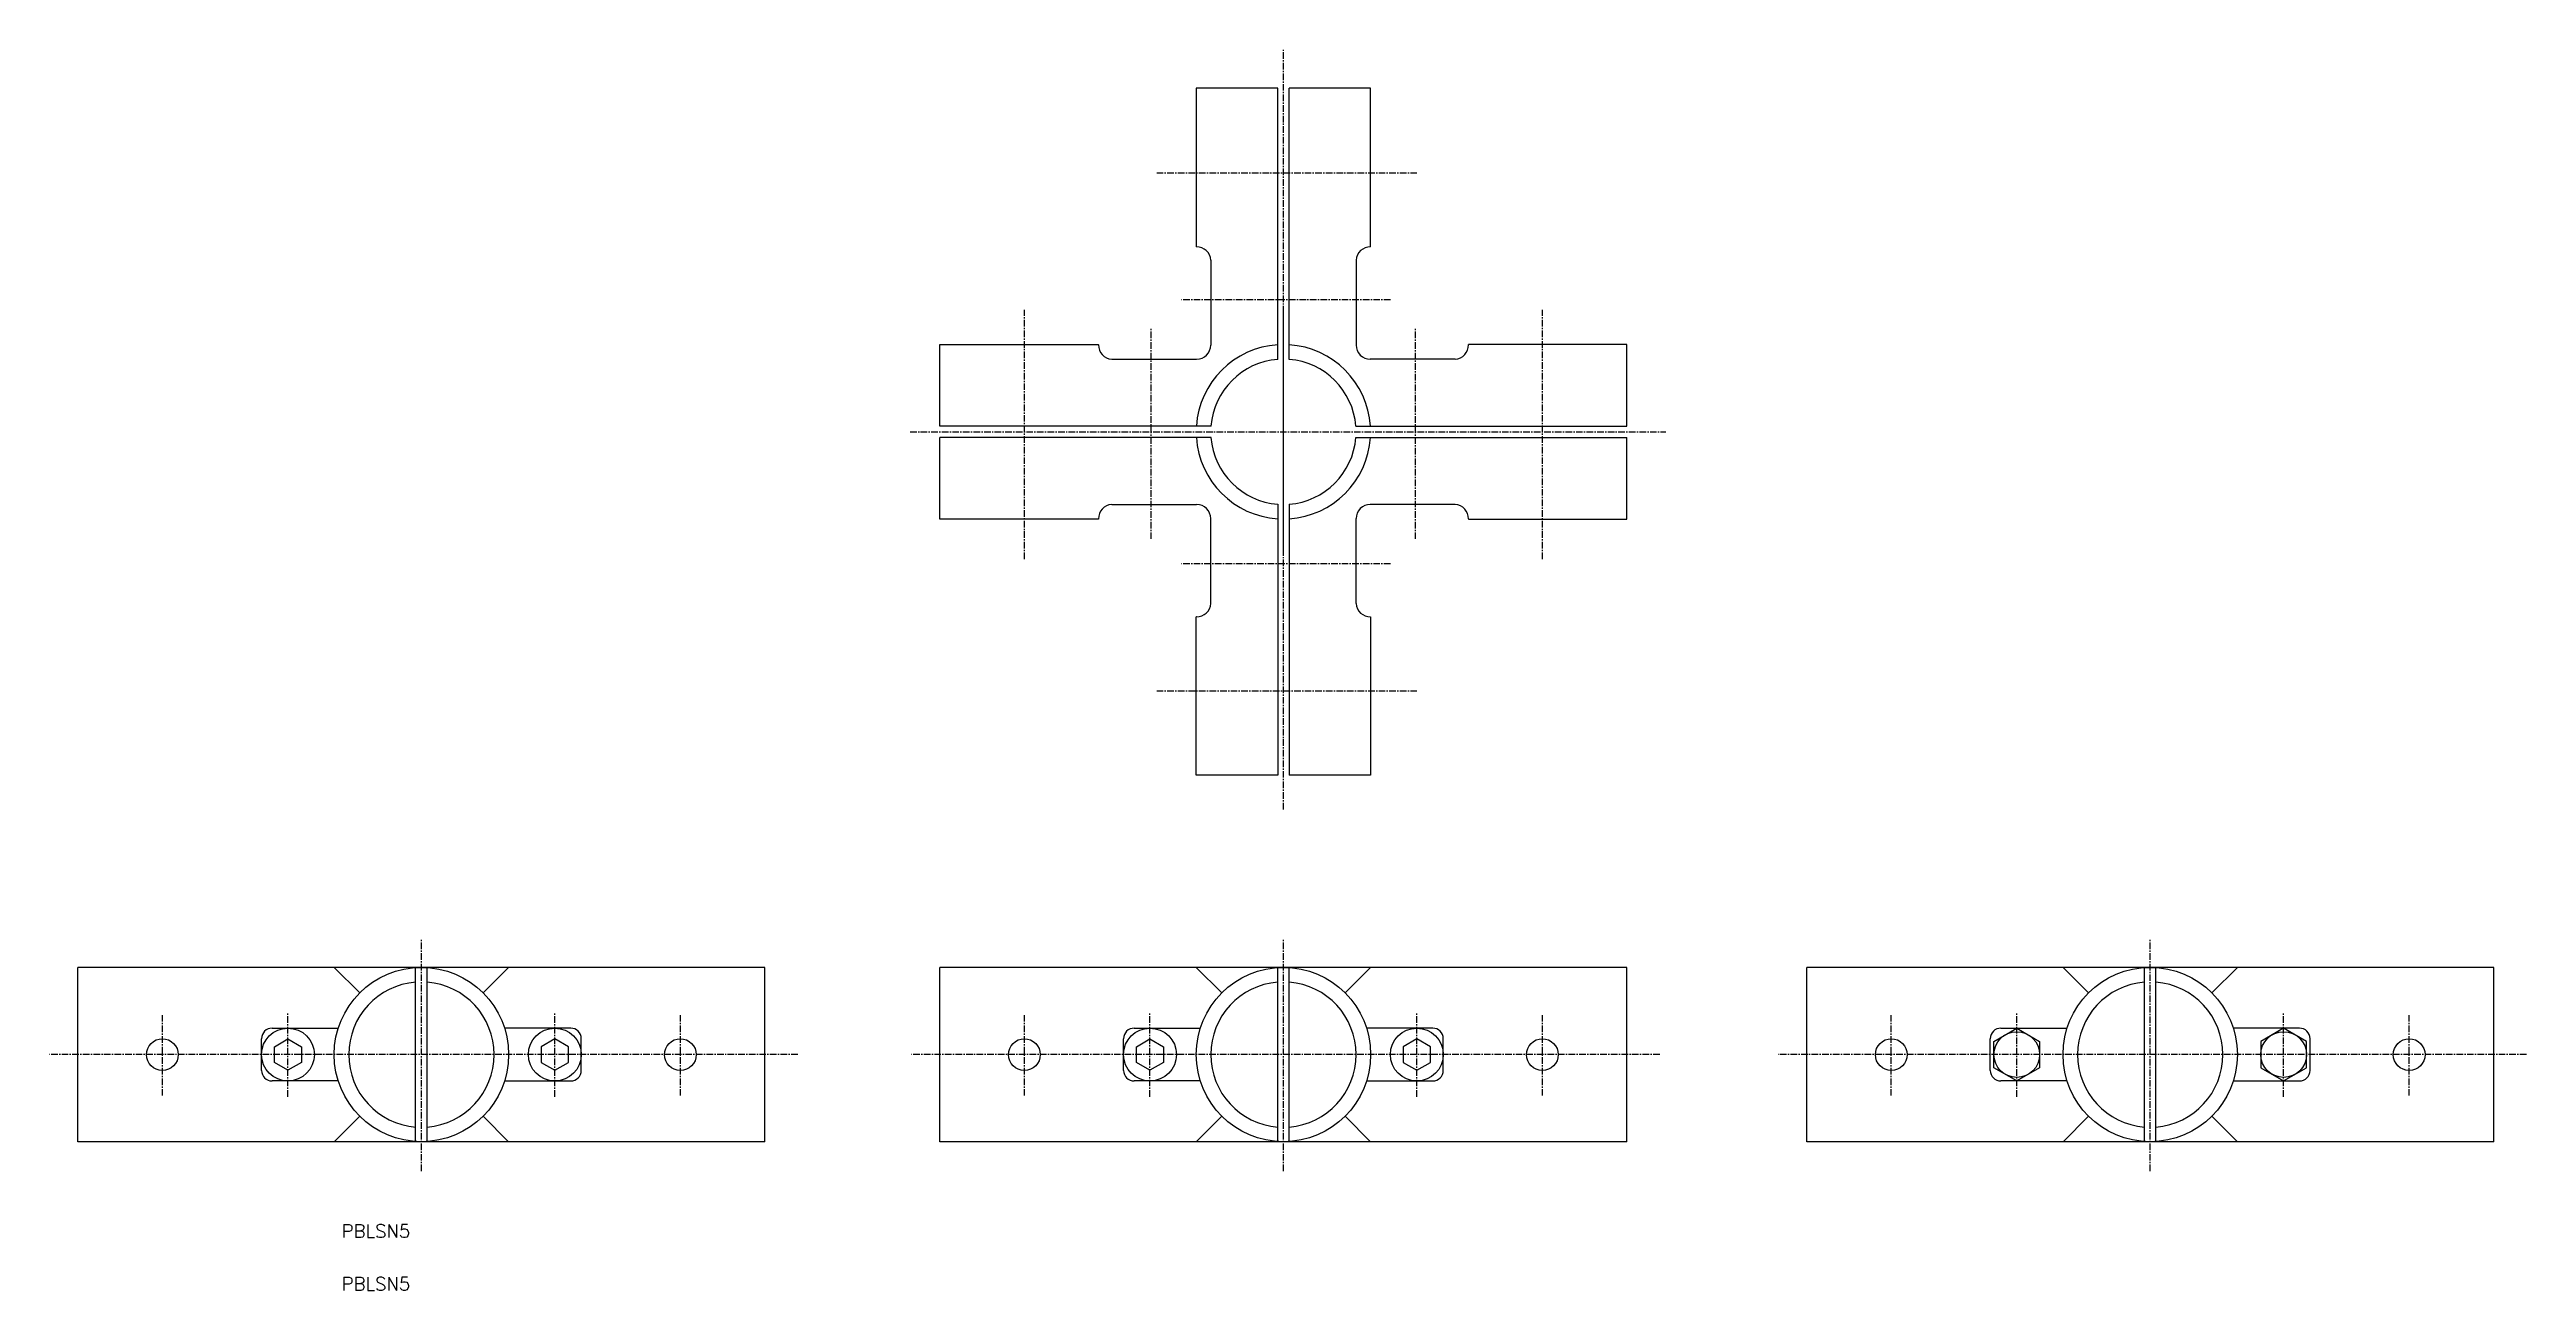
# Model space of a CAD drawing. Extents: x 19 to 487, y 71 to 306.
import ezdxf

# ---------------------------------------------------------------- set-up
doc = ezdxf.new("R2010")
doc.units = 0
doc.linetypes.add('CENTER', pattern=[2, 1.25, -0.25, 0.25, -0.25])
doc.linetypes.add('CENTER2', pattern=[28.575, 19.05, -3.175, 3.175, -3.175])
doc.layers.get('0').update_dxf_attribs({"linetype": 'CONTINUOUS'})
doc.layers.add('CENTER', color=1, linetype='CENTER2')
doc.styles.get("Standard").update_dxf_attribs({"font": 'txt.shx'})

msp = doc.modelspace()

# ---------------------------------------------------------------- linework, layer by layer
at = {"color": 7, "linetype": 'CONTINUOUS'}
for p, q in [((235.72, 298.39), (235.72, 268.39)), ((251.14, 298.39), (235.72, 298.39)), ((251.14, 247.09), (251.14, 298.39)), ((253.31, 247.09), (253.31, 298.39)), ((268.72, 298.39), (253.31, 298.39)), ((268.72, 268.39), (268.72, 298.39)), ((235.77, 268.39), (235.72, 268.39)), ((268.67, 268.39), (268.72, 268.39)), ((238.47, 265.89), (238.47, 249.81)), ((265.97, 265.89), (265.97, 249.81)), ((187.22, 249.89), (217.22, 249.89)), ((187.22, 234.47), (187.22, 249.89)), ((217.22, 249.84), (217.22, 249.89)), ((317.22, 249.89), (287.22, 249.89)), ((287.22, 249.84), (287.22, 249.89)), ((317.22, 234.47), (317.22, 249.89)), ((219.72, 247.14), (235.8, 247.14)), ((284.72, 247.14), (268.65, 247.14)), ((238.52, 234.47), (187.22, 234.47)), ((265.93, 234.47), (317.22, 234.47)), ((238.52, 232.3), (187.22, 232.3)), ((187.22, 216.89), (187.22, 232.3)), ((265.93, 232.3), (317.22, 232.3)), ((317.22, 216.89), (317.22, 232.3)), ((217.22, 216.89), (187.22, 216.89)), ((217.22, 216.94), (217.22, 216.89)), ((219.72, 219.64), (235.8, 219.64)), ((238.47, 200.89), (238.47, 216.96)), ((251.14, 219.68), (251.14, 168.39)), ((253.31, 219.68), (253.31, 168.39)), ((265.97, 200.89), (265.97, 216.96)), ((284.72, 219.64), (268.65, 219.64)), ((287.22, 216.94), (287.22, 216.89)), ((287.22, 216.89), (317.22, 216.89)), ((235.72, 168.39), (235.72, 198.39)), ((235.77, 198.39), (235.72, 198.39)), ((268.67, 198.39), (268.72, 198.39)), ((268.72, 198.39), (268.72, 168.39)), ((251.14, 168.39), (235.72, 168.39)), ((268.72, 168.39), (253.31, 168.39)), ((154.12, 132.05), (24.12, 132.05)), ((24.12, 99.05), (24.12, 132.05)), ((72.62, 132.05), (77.45, 127.22)), ((88.03, 99.05), (88.03, 132.05)), ((90.2, 99.05), (90.2, 132.05)), ((105.62, 132.05), (100.79, 127.22)), ((154.12, 99.05), (154.12, 132.05)), ((317.22, 132.05), (187.22, 132.05)), ((187.22, 99.05), (187.22, 132.05)), ((235.72, 132.05), (240.56, 127.22)), ((251.14, 99.05), (251.14, 132.05)), ((253.31, 99.05), (253.31, 132.05)), ((268.72, 132.05), (263.89, 127.22)), ((317.22, 99.05), (317.22, 132.05)), ((481.22, 132.05), (351.22, 132.05)), ((351.22, 99.05), (351.22, 132.05)), ((399.72, 132.05), (404.55, 127.22)), ((415.13, 99.05), (415.13, 132.05)), ((417.3, 99.05), (417.3, 132.05)), ((432.72, 132.05), (427.88, 127.22)), ((481.22, 99.05), (481.22, 132.05)), ((58.87, 112.55), (58.87, 118.55)), ((60.87, 120.55), (73.39, 120.55)), ((61.3, 117.04), (63.87, 118.52)), ((63.87, 118.52), (66.44, 117.04)), ((117.37, 120.55), (104.84, 120.55)), ((114.37, 118.52), (111.8, 117.04)), ((116.94, 117.04), (114.37, 118.52)), ((119.37, 112.55), (119.37, 118.55)), ((221.97, 112.55), (221.97, 118.55)), ((223.97, 120.55), (236.5, 120.55)), ((224.4, 117.04), (226.97, 118.52)), ((226.97, 118.52), (229.54, 117.04)), ((280.47, 120.55), (267.95, 120.55)), ((277.47, 118.52), (274.9, 117.04)), ((280.04, 117.04), (277.47, 118.52)), ((282.47, 112.55), (282.47, 118.55)), ((385.97, 112.55), (385.97, 118.55)), ((387.97, 120.55), (400.49, 120.55)), ((444.47, 120.55), (431.94, 120.55)), ((446.47, 112.55), (446.47, 118.55)), ((61.3, 114.07), (61.3, 117.04)), ((63.87, 112.59), (61.3, 114.07)), ((66.44, 114.07), (63.87, 112.59)), ((66.44, 117.04), (66.44, 114.07)), ((111.8, 117.04), (111.8, 114.07)), ((111.8, 114.07), (114.37, 112.59)), ((114.37, 112.59), (116.94, 114.07)), ((116.94, 114.07), (116.94, 117.04)), ((224.4, 114.07), (224.4, 117.04)), ((226.97, 112.59), (224.4, 114.07)), ((229.54, 114.07), (226.97, 112.59)), ((229.54, 117.04), (229.54, 114.07)), ((274.9, 117.04), (274.9, 114.07)), ((274.9, 114.07), (277.47, 112.59)), ((277.47, 112.59), (280.04, 114.07)), ((280.04, 114.07), (280.04, 117.04)), ((73.39, 110.55), (60.87, 110.55)), ((104.84, 110.55), (117.37, 110.55)), ((236.5, 110.55), (223.97, 110.55)), ((267.95, 110.55), (280.47, 110.55)), ((400.49, 110.55), (387.97, 110.55)), ((431.94, 110.55), (444.47, 110.55)), ((72.62, 99.05), (77.45, 103.89)), ((105.62, 99.05), (100.79, 103.89)), ((235.72, 99.05), (240.56, 103.89)), ((268.72, 99.05), (263.89, 103.89)), ((399.72, 99.05), (404.55, 103.89)), ((432.72, 99.05), (427.88, 103.89)), ((154.12, 99.05), (24.12, 99.05)), ((317.22, 99.05), (187.22, 99.05)), ((481.22, 99.05), (351.22, 99.05))]:
    msp.add_line(p, q, dxfattribs=at)
for points in [[(390.97, 120.55), (395.3, 118.05), (395.3, 113.05), (390.97, 110.55), (386.64, 113.05), (386.64, 118.05)], [(441.47, 120.55), (437.14, 118.05), (437.14, 113.05), (441.47, 110.55), (445.8, 113.05), (445.8, 118.05)]]:
    msp.add_lwpolyline(points, close=True, dxfattribs=at)
for centre, radius in [((89.12, 115.55), 16.5), ((252.22, 115.55), 16.5), ((416.22, 115.55), 16.5), ((40.12, 115.55), 3), ((63.87, 115.55), 5), ((114.37, 115.55), 5), ((138.12, 115.55), 3), ((203.22, 115.55), 3), ((226.97, 115.55), 5), ((277.47, 115.55), 5), ((301.22, 115.55), 3), ((367.22, 115.55), 3), ((390.97, 115.55), 4.33), ((441.47, 115.55), 4.33), ((465.22, 115.55), 3)]:
    msp.add_circle(centre, radius, dxfattribs=at)
for centre, radius, start, end in [((235.8, 265.71), 2.68, 3.7986, 90.6066), ((268.65, 265.71), 2.68, 89.3934, 176.2014), ((219.9, 249.81), 2.68, 179.3934, 266.2014), ((252.22, 233.39), 16.5, 93.7745, 176.2255), ((235.8, 249.81), 2.67, 270, 0), ((252.22, 233.39), 16.5, 3.7745, 86.2255), ((268.65, 249.81), 2.67, 180, 270), ((284.55, 249.81), 2.68, 273.7986, 0.6066), ((252.22, 233.39), 13.75, 94.5308, 175.4692), ((252.22, 233.39), 13.75, 4.5308, 85.4692), ((252.22, 233.39), 16.5, 183.7745, 266.2255), ((252.22, 233.39), 13.75, 184.5308, 265.4692), ((252.22, 233.39), 16.5, 273.7745, 356.2255), ((252.22, 233.39), 13.75, 274.5308, 355.4692), ((219.9, 216.96), 2.68, 93.7986, 180.6066), ((235.8, 216.96), 2.67, 0, 90), ((268.65, 216.96), 2.67, 90, 180), ((284.55, 216.96), 2.68, 359.3934, 86.2014), ((235.8, 201.06), 2.68, 269.3934, 356.2014), ((268.65, 201.06), 2.68, 183.7986, 270.6066), ((89.12, 115.55), 13.75, 94.5308, 265.4692), ((89.12, 115.55), 13.75, 274.5308, 85.4692), ((252.22, 115.55), 13.75, 94.5308, 265.4692), ((252.22, 115.55), 13.75, 274.5308, 85.4692), ((416.22, 115.55), 13.75, 94.5308, 265.4692), ((416.22, 115.55), 13.75, 274.5308, 85.4692), ((60.87, 118.55), 2, 90, 180), ((117.37, 118.55), 2, 360, 90), ((223.97, 118.55), 2, 90, 180), ((280.47, 118.55), 2, 360, 90), ((387.97, 118.55), 2, 90, 180), ((444.47, 118.55), 2, 360, 90), ((60.87, 112.55), 2, 180, 270), ((117.37, 112.55), 2, 270, 0), ((223.97, 112.55), 2, 180, 270), ((280.47, 112.55), 2, 270, 0), ((387.97, 112.55), 2, 180, 270), ((444.47, 112.55), 2, 270, 0)]:
    msp.add_arc(centre, radius, start, end, dxfattribs=at)
at = {"layer": 'CENTER', "color": 1, "linetype": 'CENTER'}
for p, q in [((252.22, 161.95), (252.22, 305.73)), ((228.24, 282.39), (277.49, 282.39)), ((272.49, 258.39), (232.94, 258.39)), ((203.22, 209.31), (203.22, 256.49)), ((252.22, 210.96), (252.22, 256.82)), ((301.22, 209.31), (301.22, 256.49)), ((227.22, 213.11), (227.22, 252.94)), ((277.22, 213.11), (277.22, 252.94)), ((181.58, 233.39), (324.56, 233.39)), ((272.49, 208.39), (232.94, 208.39)), ((228.24, 184.39), (277.49, 184.39)), ((89.12, 93.48), (89.12, 137.25)), ((252.22, 93.48), (252.22, 137.25)), ((416.22, 93.48), (416.22, 137.25)), ((40.12, 107.78), (40.12, 123.11)), ((63.87, 107.55), (63.87, 123.55)), ((114.37, 107.55), (114.37, 123.55)), ((138.12, 107.78), (138.12, 123.11)), ((203.22, 107.78), (203.22, 123.11)), ((226.97, 107.55), (226.97, 123.55)), ((277.47, 107.55), (277.47, 123.55)), ((301.22, 107.78), (301.22, 123.11)), ((367.22, 107.78), (367.22, 123.11)), ((390.97, 107.55), (390.97, 123.55)), ((441.47, 107.55), (441.47, 123.55)), ((465.22, 107.78), (465.22, 123.11)), ((160.31, 115.55), (18.76, 115.55)), ((323.42, 115.55), (181.86, 115.55)), ((487.41, 115.55), (345.85, 115.55))]:
    msp.add_line(p, q, dxfattribs=at)

# ---------------------------------------------------------------- texts
at = {"color": 7, "linetype": 'CONTINUOUS'}
for p in [(74.04, 80.91), (74.04, 70.91)]:
    msp.add_text('PBLSN5', height=2.5, dxfattribs=at).set_placement(p)

doc.saveas('drawing.dxf')
